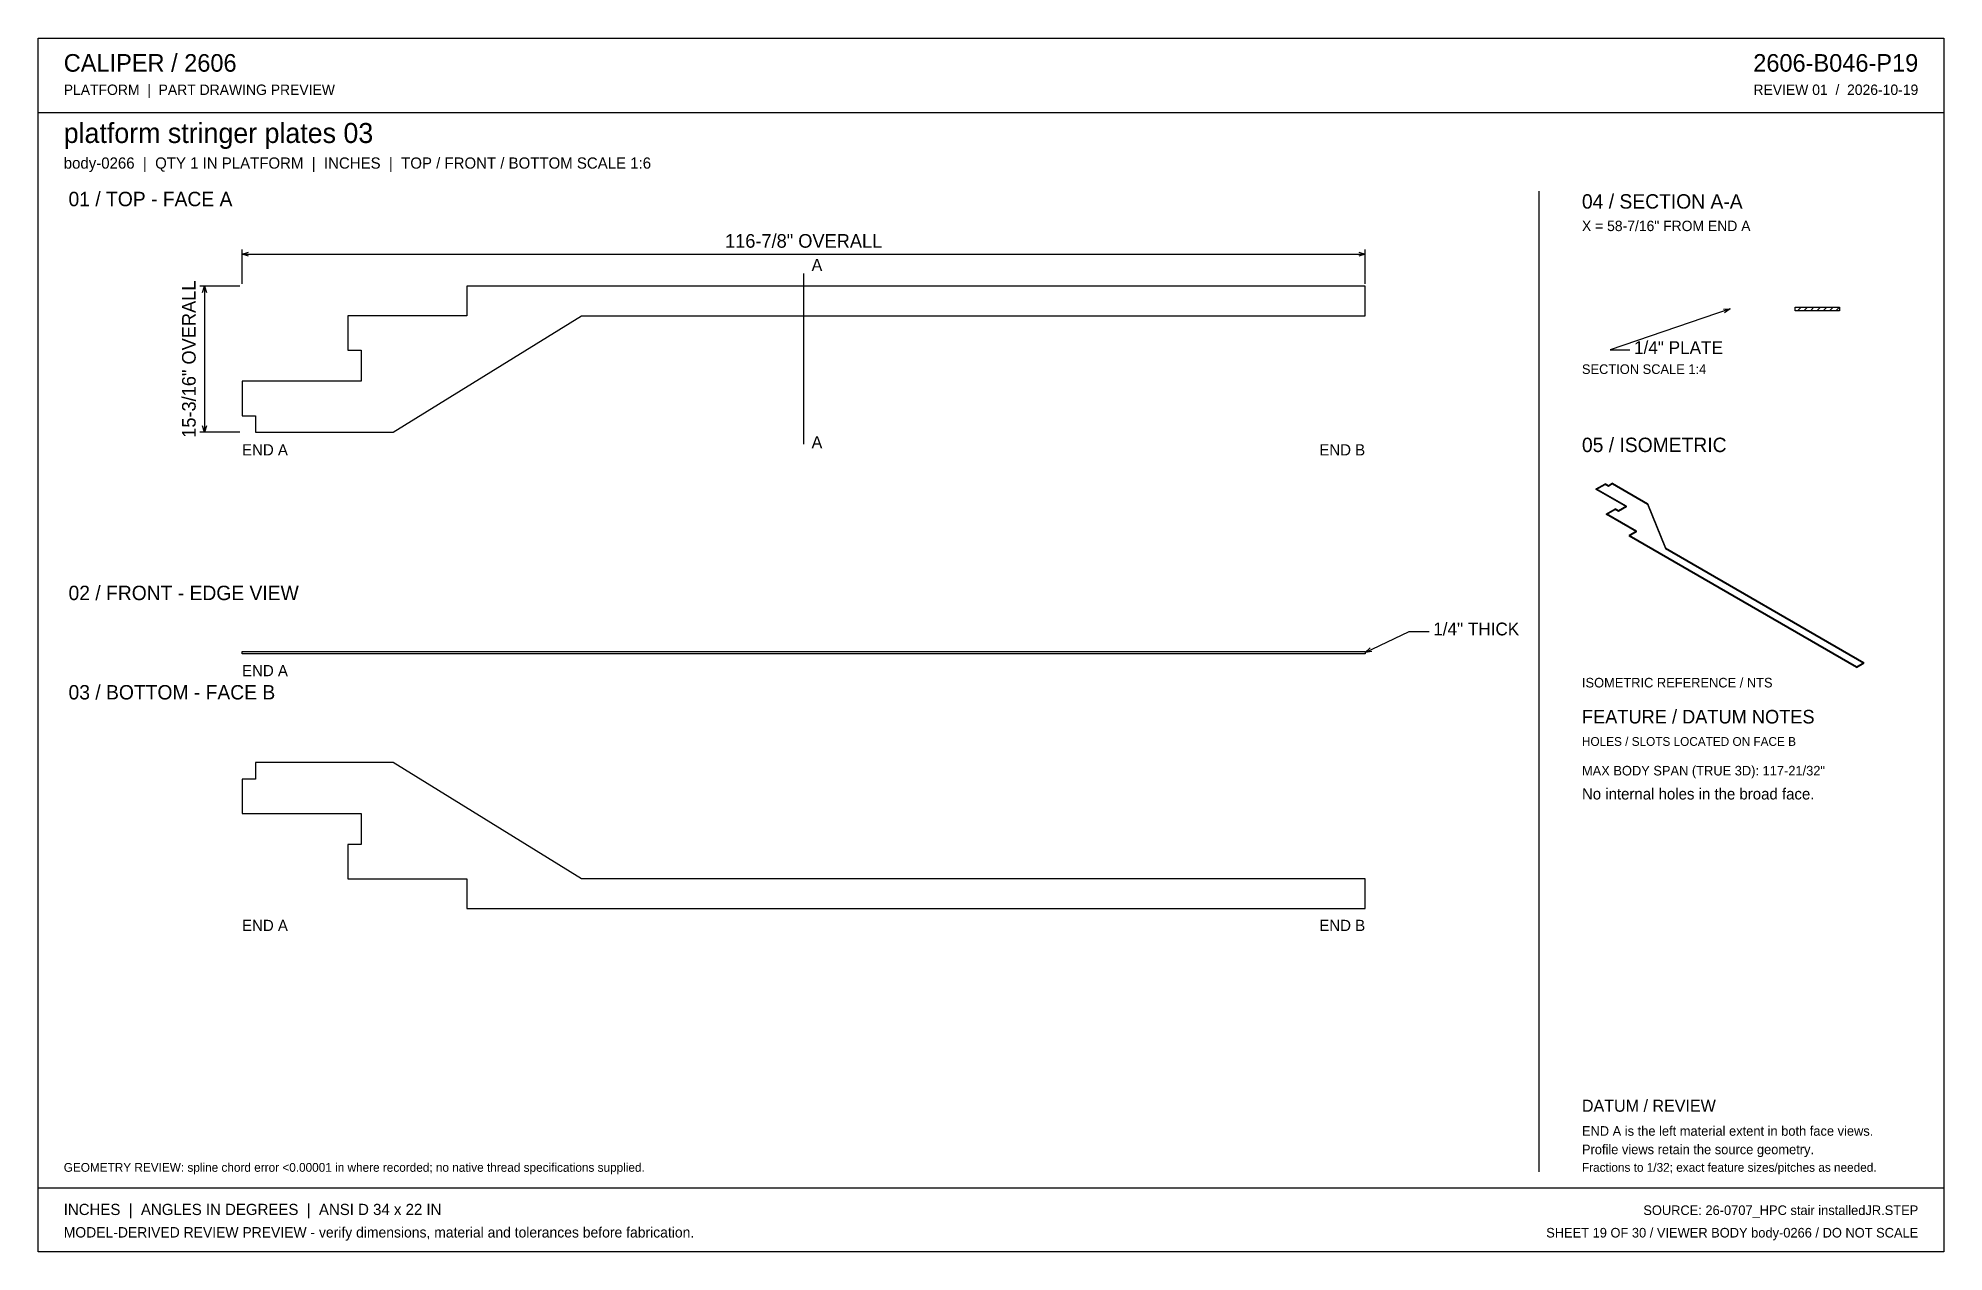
# Model space of a CAD drawing. Header units: inches. Extents: x 3 to 201, y 3 to 129.
import ezdxf
from ezdxf.enums import TextEntityAlignment as Align

# ---------------------------------------------------------------- set-up
doc = ezdxf.new("R2010")
doc.units = ezdxf.units.IN
doc.header["$MEASUREMENT"] = 0

msp = doc.modelspace()

# ---------------------------------------------------------------- linework, layer by layer
at = {"layer": 'ANNOTATION'}
for p, q in [((24.06, 103.6), (24.06, 107.18)), ((140.94, 103.6), (140.94, 107.18)), ((24.06, 106.68), (24.73, 106.89)), ((24.06, 106.68), (140.94, 106.68)), ((24.73, 106.47), (24.06, 106.68)), ((140.27, 106.89), (140.94, 106.68)), ((140.94, 106.68), (140.27, 106.47)), ((23.81, 103.35), (19.65, 103.35)), ((19.94, 102.68), (20.15, 103.35)), ((20.15, 103.35), (20.15, 88.15)), ((20.15, 103.35), (20.35, 102.68)), ((82.5, 104.68), (82.5, 86.9)), ((178.92, 100.98), (166.42, 96.71)), ((178.22, 100.96), (178.92, 100.98)), ((178.92, 100.98), (178.35, 100.57)), ((166.42, 96.71), (168.5, 96.71)), ((23.81, 88.15), (19.65, 88.15)), ((20.15, 88.15), (19.94, 88.82)), ((20.35, 88.82), (20.15, 88.15)), ((140.94, 65.21), (145.52, 67.42)), ((140.94, 65.21), (141.45, 65.69)), ((145.52, 67.42), (147.6, 67.42)), ((141.63, 65.31), (140.94, 65.21))]:
    msp.add_line(p, q, dxfattribs=at)
at = {"layer": 'OUTLINE'}
for p, q in [((2.83, 129.17), (201.17, 129.17)), ((2.83, 2.83), (2.83, 129.17)), ((201.17, 129.17), (201.17, 2.83)), ((2.83, 121.42), (201.17, 121.42)), ((159, 113.25), (159, 11.17)), ((140.94, 103.35), (47.44, 103.35)), ((47.44, 103.35), (47.44, 100.26)), ((140.94, 100.26), (140.94, 103.35)), ((185.68, 101.17), (190.31, 101.17)), ((185.68, 100.79), (185.68, 101.17)), ((185.93, 100.79), (186.31, 101.17)), ((186.6, 100.79), (186.97, 101.17)), ((187.27, 100.79), (187.64, 101.17)), ((187.93, 100.79), (188.31, 101.17)), ((188.6, 100.79), (188.97, 101.17)), ((189.27, 100.79), (189.64, 101.17)), ((189.93, 100.79), (190.31, 101.17)), ((190.31, 101.17), (190.31, 100.79)), ((47.44, 100.26), (35.06, 100.26)), ((35.06, 100.26), (35.06, 96.67)), ((39.79, 88.15), (59.37, 100.26)), ((59.37, 100.26), (140.94, 100.26)), ((190.31, 100.79), (185.68, 100.79)), ((35.06, 96.67), (36.44, 96.67)), ((36.44, 96.67), (36.44, 93.46)), ((36.44, 93.46), (24.06, 93.46)), ((24.06, 93.46), (24.06, 89.86)), ((24.06, 89.86), (25.44, 89.86)), ((25.44, 89.86), (25.44, 88.15)), ((25.44, 88.15), (39.79, 88.15)), ((164.99, 82.26), (165.9, 82.78)), ((164.99, 82.19), (165.9, 82.71)), ((168.12, 80.45), (164.99, 82.26)), ((164.99, 82.19), (164.99, 82.26)), ((168.12, 80.38), (164.99, 82.19)), ((166.25, 82.58), (165.9, 82.78)), ((165.9, 82.71), (165.9, 82.78)), ((166.25, 82.51), (165.9, 82.71)), ((166.68, 82.83), (166.25, 82.58)), ((166.68, 82.76), (166.25, 82.51)), ((166.25, 82.51), (166.25, 82.58)), ((166.68, 82.76), (166.68, 82.83)), ((166.68, 82.83), (170.31, 80.74)), ((166.68, 82.76), (170.31, 80.66)), ((166.05, 79.66), (166.96, 80.18)), ((166.05, 79.59), (166.96, 80.11)), ((166.05, 79.59), (166.05, 79.66)), ((169.18, 77.85), (166.05, 79.66)), ((169.18, 77.78), (166.05, 79.59)), ((167.31, 79.98), (166.96, 80.18)), ((166.96, 80.11), (166.96, 80.18)), ((167.31, 79.91), (166.96, 80.11)), ((168.12, 80.45), (167.31, 79.98)), ((168.12, 80.38), (167.31, 79.91)), ((167.31, 79.91), (167.31, 79.98)), ((168.12, 80.38), (168.12, 80.45)), ((170.31, 80.74), (172.2, 76.11)), ((170.31, 80.74), (170.31, 80.66)), ((170.31, 80.66), (172.2, 76.03)), ((169.18, 77.85), (168.4, 77.4)), ((169.18, 77.78), (168.4, 77.33)), ((168.4, 77.4), (168.4, 77.33)), ((192.06, 63.74), (168.4, 77.4)), ((169.18, 77.78), (169.18, 77.85)), ((192.06, 63.67), (168.4, 77.33)), ((172.2, 76.11), (172.2, 76.03)), ((172.2, 76.11), (192.84, 64.19)), ((172.2, 76.03), (192.84, 64.12)), ((24.06, 65.33), (140.94, 65.33)), ((24.06, 65.08), (24.06, 65.33)), ((140.94, 65.08), (24.06, 65.08)), ((140.94, 65.33), (140.94, 65.08)), ((192.06, 63.74), (192.84, 64.19)), ((192.06, 63.67), (192.84, 64.12)), ((192.06, 63.74), (192.06, 63.67)), ((192.84, 64.12), (192.84, 64.19)), ((39.79, 53.77), (25.44, 53.77)), ((25.44, 53.77), (25.44, 52.05)), ((59.37, 41.66), (39.79, 53.77)), ((25.44, 52.05), (24.06, 52.05)), ((24.06, 52.05), (24.06, 48.46)), ((24.06, 48.46), (36.44, 48.46)), ((36.44, 48.46), (36.44, 45.25)), ((36.44, 45.25), (35.06, 45.25)), ((35.06, 45.25), (35.06, 41.66)), ((35.06, 41.66), (47.44, 41.66)), ((47.44, 41.66), (47.44, 38.57)), ((140.94, 41.66), (59.37, 41.66)), ((140.94, 38.57), (140.94, 41.66)), ((47.44, 38.57), (140.94, 38.57)), ((2.83, 9.5), (201.17, 9.5)), ((201.17, 2.83), (2.83, 2.83))]:
    msp.add_line(p, q, dxfattribs=at)

# ---------------------------------------------------------------- texts
at = {"layer": 'ANNOTATION'}
for s, height, p in [('CALIPER / 2606', 1.8333, (5.5, 125.67)), ('PLATFORM  |  PART DRAWING PREVIEW', 1.0833, (5.5, 123.25)), ('platform stringer plates 03', 2.0833, (5.5, 118.25)), ('body-0266  |  QTY 1 IN PLATFORM  |  INCHES  |  TOP / FRONT / BOTTOM SCALE 1:6', 1.1667, (5.5, 115.58)), ('01 / TOP - FACE A', 1.5, (6, 111.67)), ('04 / SECTION A-A', 1.5, (163.5, 111.42)), ('X = 58-7/16" FROM END A', 1.0833, (163.5, 109.08)), ('A', 1.25, (83.33, 104.93)), ('1/4" PLATE', 1.333, (168.92, 96.29)), ('SECTION SCALE 1:4', 1, (163.5, 94.21)), ('A', 1.25, (83.33, 86.48)), ('05 / ISOMETRIC', 1.5, (163.5, 86.08)), ('END A', 1.167, (24.06, 85.73)), ('02 / FRONT - EDGE VIEW', 1.5, (6, 70.67)), ('1/4" THICK', 1.333, (148.02, 67)), ('END A', 1.167, (24.06, 62.75)), ('03 / BOTTOM - FACE B', 1.5, (6, 60.33)), ('ISOMETRIC REFERENCE / NTS', 1, (163.5, 61.58)), ('FEATURE / DATUM NOTES', 1.4167, (163.5, 57.83)), ('HOLES / SLOTS LOCATED ON FACE B', 0.9167, (163.5, 55.5)), ('MAX BODY SPAN (TRUE 3D): 117-21/32"', 1, (163.5, 52.42)), ('No internal holes in the broad face.', 1.1667, (163.5, 49.92)), ('END A', 1.167, (24.06, 36.23)), ('DATUM / REVIEW', 1.25, (163.5, 17.42)), ('END A is the left material extent in both face views.', 1, (163.5, 14.92)), ('Profile views retain the source geometry.', 1, (163.5, 13)), ('GEOMETRY REVIEW: spline chord error <0.00001 in where recorded; no native thread specifications supplied.', 0.91667, (5.5, 11.17)), ('Fractions to 1/32; exact feature sizes/pitches as needed.', 0.9167, (163.5, 11.17)), ('INCHES  |  ANGLES IN DEGREES  |  ANSI D 34 x 22 IN', 1.1667, (5.5, 6.67)), ('MODEL-DERIVED REVIEW PREVIEW - verify dimensions, material and tolerances before fabrication.', 1.0833, (5.5, 4.33))]:
    msp.add_text(s, height=height, dxfattribs=at).set_placement(p)
for s, height, p in [('2606-B046-P19', 1.8333, (198.5, 125.67)), ('REVIEW 01  /  2026-10-19', 1.0833, (198.5, 123.25)), ('END B', 1.167, (140.94, 85.73)), ('END B', 1.167, (140.94, 36.23)), ('SOURCE: 26-0707_HPC stair installedJR.STEP', 1, (198.5, 6.67)), ('SHEET 19 OF 30 / VIEWER BODY body-0266 / DO NOT SCALE', 1, (198.5, 4.33))]:
    msp.add_text(s, height=height, dxfattribs=at).set_placement(p, align=Align.RIGHT)
msp.add_text('116-7/8" OVERALL', height=1.4167, dxfattribs=at).set_placement((82.5, 107.35), align=Align.CENTER)
msp.add_text('15-3/16" OVERALL', height=1.4167, rotation=90, dxfattribs=at).set_placement((19.23, 95.75), align=Align.CENTER)

doc.saveas('drawing.dxf')
